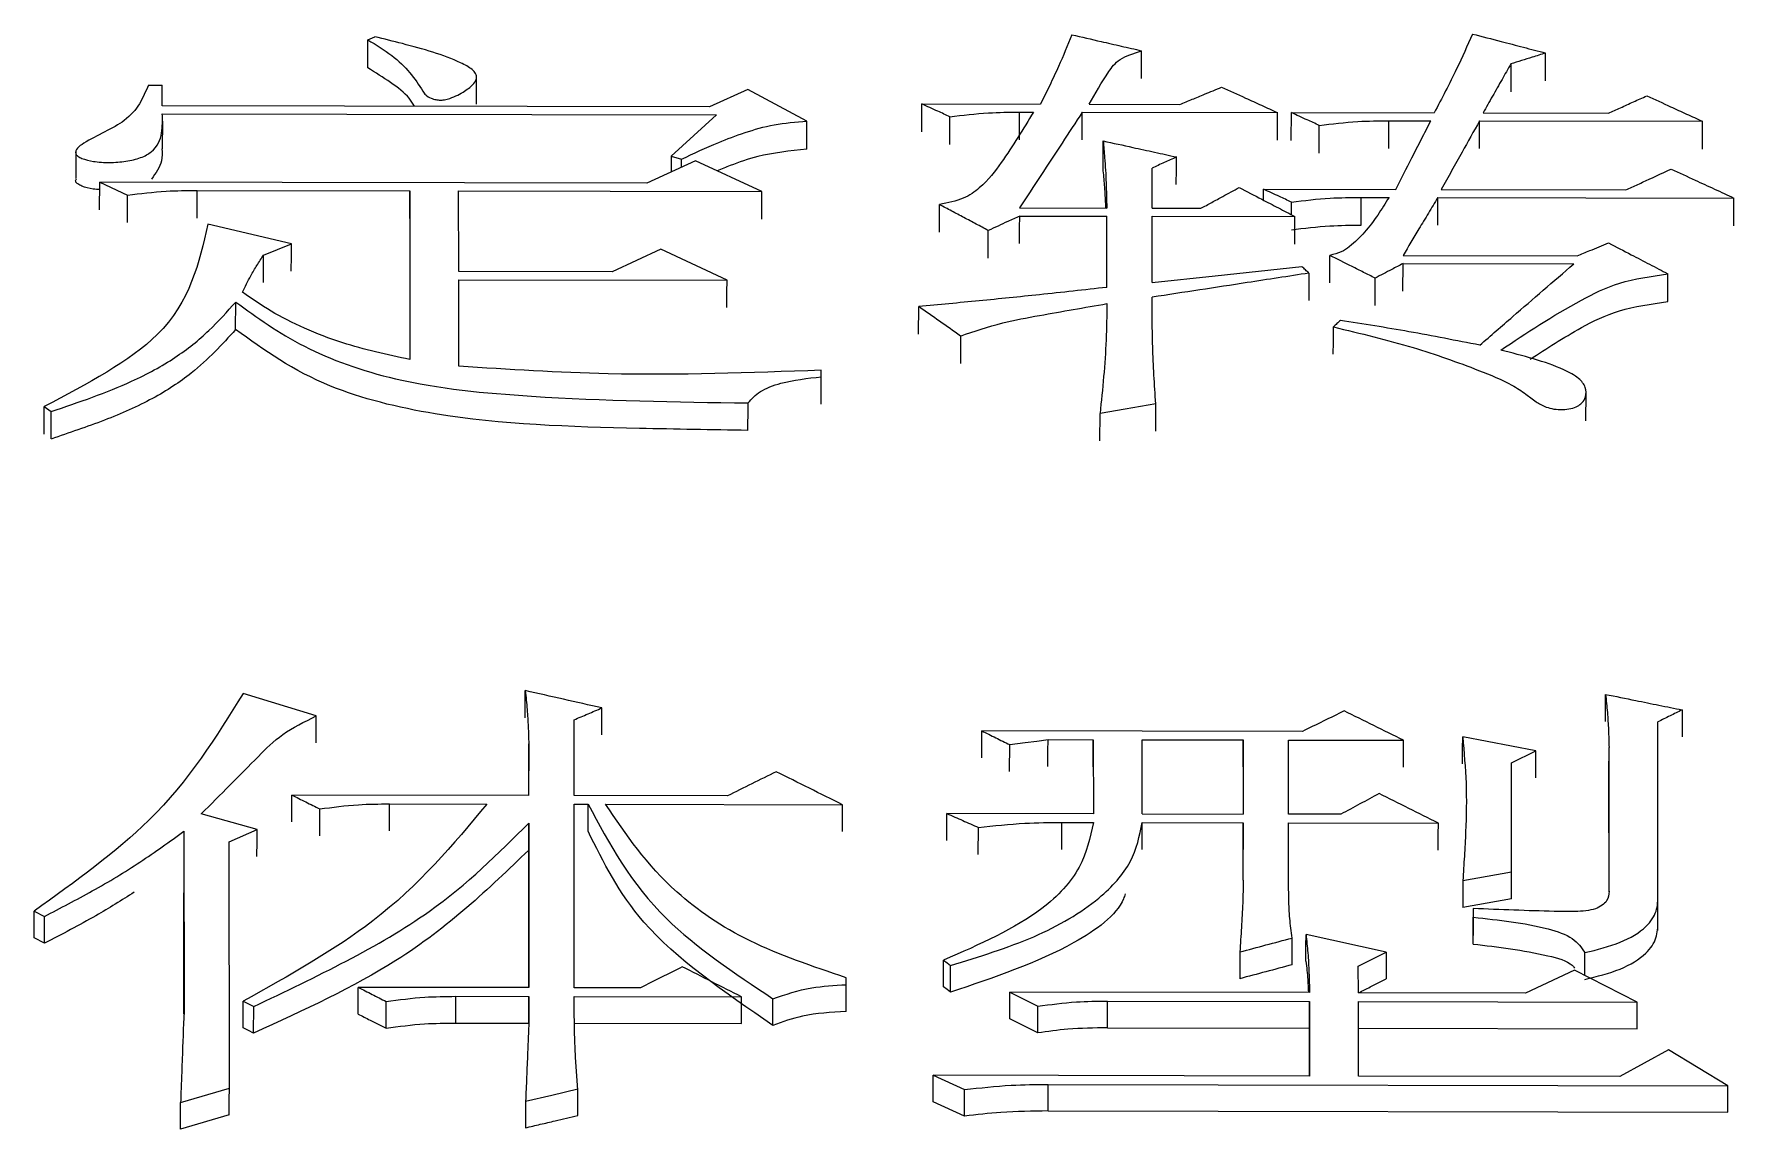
# Model space of a CAD drawing. Header units: millimetres. Extents: x 2462 to 4142, y 835 to 2023.
# Drawn here: x 2891.7 to 2896.98, y 1809.22 to 1812.62 of the extents above; entities that cross this region are included whole.
import ezdxf

# ---------------------------------------------------------------- set-up
doc = ezdxf.new("R2010")
doc.units = ezdxf.units.MM

msp = doc.modelspace()

# ---------------------------------------------------------------- linework, layer by layer
at = {"color": 7, "linetype": 'Continuous', "lineweight": 25}
for p, q in [((2892.739, 1812.5982), (2892.7606, 1812.6079)), ((2895.1403, 1812.4783), (2895.1405, 1812.5644)), ((2892.0576, 1812.4575), (2892.1009, 1812.4574)), ((2892.101, 1812.3935), (2892.1009, 1812.4574)), ((2893.076, 1812.3981), (2893.0762, 1812.4846)), ((2893.9182, 1812.4442), (2893.7993, 1812.3904)), ((2894.1022, 1812.3454), (2893.9182, 1812.4442)), ((2894.4589, 1812.3131), (2894.4591, 1812.399)), ((2894.4591, 1812.399), (2894.8269, 1812.3983)), ((2893.7993, 1812.3904), (2892.101, 1812.3935)), ((2892.101, 1812.3689), (2893.8209, 1812.3657)), ((2892.1019, 1812.2602), (2892.1022, 1812.346)), ((2893.8209, 1812.3657), (2893.6804, 1812.2374)), ((2894.5454, 1812.2735), (2894.5457, 1812.3594)), ((2894.7618, 1812.2874), (2894.762, 1812.3738)), ((2894.762, 1812.3738), (2894.8053, 1812.3737)), ((2894.9565, 1812.2875), (2894.9567, 1812.3734)), ((2894.9567, 1812.3734), (2895.5625, 1812.3723)), ((2894.9783, 1812.398), (2895.2596, 1812.3975)), ((2895.6055, 1812.2858), (2895.6058, 1812.3722)), ((2895.6058, 1812.3722), (2896.0493, 1812.3714)), ((2895.9084, 1812.2606), (2895.9087, 1812.347)), ((2895.9087, 1812.347), (2896.0385, 1812.3468)), ((2896.1897, 1812.2606), (2896.1899, 1812.3465)), ((2896.1899, 1812.3465), (2896.8822, 1812.3452)), ((2896.2007, 1812.3711), (2896.5901, 1812.3704)), ((2894.102, 1812.259), (2894.1022, 1812.3454)), ((2895.6921, 1812.2468), (2895.6924, 1812.3326)), ((2891.8323, 1812.2532), (2891.832, 1812.1675)), ((2893.7562, 1812.2224), (2893.6048, 1812.1531)), ((2893.6804, 1812.2374), (2893.6803, 1812.1877)), ((2893.6804, 1812.2374), (2893.7129, 1812.2274)), ((2893.7128, 1812.2025), (2893.7129, 1812.2274)), ((2893.9618, 1812.1276), (2893.7562, 1812.2224)), ((2895.1734, 1812.0754), (2895.1733, 1812.1999)), ((2891.9063, 1812.0706), (2891.9065, 1812.1563)), ((2891.9065, 1812.1563), (2891.9931, 1812.1163)), ((2893.6048, 1812.1531), (2891.9065, 1812.1563)), ((2895.5194, 1812.1004), (2895.5195, 1812.1346)), ((2895.5195, 1812.1346), (2895.9305, 1812.1339)), ((2891.9928, 1812.0307), (2891.9931, 1812.1163)), ((2892.2092, 1812.0447), (2892.2094, 1812.1308)), ((2892.2094, 1812.1308), (2892.8693, 1812.1296)), ((2892.8693, 1812.1296), (2892.8698, 1811.6057)), ((2893.0207, 1812.1293), (2893.9618, 1812.1276)), ((2893.021, 1811.8789), (2893.0207, 1812.1293)), ((2894.5132, 1812.0011), (2894.5135, 1812.0867)), ((2895.606, 1812.0554), (2895.6061, 1812.0946)), ((2895.8221, 1812.0231), (2895.8224, 1812.1092)), ((2895.8224, 1812.1092), (2895.9089, 1812.109)), ((2896.0601, 1812.0231), (2896.0604, 1812.1087)), ((2896.0604, 1812.1087), (2896.9798, 1812.107)), ((2896.0712, 1812.1336), (2896.6445, 1812.1325)), ((2894.7623, 1812.0762), (2895.0328, 1812.0757)), ((2894.7624, 1812.0512), (2895.0328, 1812.0507)), ((2895.033, 1811.8298), (2895.0328, 1812.0507)), ((2895.1734, 1812.0754), (2895.3248, 1812.0752)), ((2895.1734, 1812.0505), (2895.6169, 1812.0496)), ((2895.1736, 1811.8447), (2895.1734, 1812.0505)), ((2892.5016, 1811.9653), (2892.242, 1812.0259)), ((2894.6648, 1811.9209), (2894.6651, 1812.0064)), ((2892.4149, 1811.8449), (2892.4151, 1811.9303)), ((2892.4151, 1811.9303), (2892.5016, 1811.9653)), ((2893.6483, 1811.9481), (2893.4969, 1811.878)), ((2893.8539, 1811.8522), (2893.6483, 1811.9481)), ((2895.7249, 1811.8438), (2895.7252, 1811.9292)), ((2895.9524, 1811.9288), (2896.4933, 1811.9278)), ((2893.4969, 1811.878), (2893.021, 1811.8789)), ((2895.6604, 1811.874), (2895.6601, 1811.7887)), ((2895.9522, 1811.8183), (2895.9524, 1811.9036)), ((2895.9524, 1811.9036), (2896.4825, 1811.9027)), ((2896.7744, 1811.7861), (2896.7746, 1811.8719)), ((2893.021, 1811.8537), (2893.8539, 1811.8522)), ((2893.0212, 1811.5851), (2893.021, 1811.8537)), ((2895.8657, 1811.7732), (2895.8659, 1811.8585)), ((2892.3285, 1811.6987), (2892.3288, 1811.7843)), ((2894.4487, 1811.6851), (2894.4489, 1811.7703)), ((2894.5787, 1811.6789), (2894.5784, 1811.5938)), ((2894.1463, 1811.5524), (2894.1463, 1811.5728)), ((2894.146, 1811.4674), (2894.1463, 1811.5524)), ((2896.5203, 1811.4158), (2896.5205, 1811.5013)), ((2891.7338, 1811.3745), (2891.7341, 1811.4597)), ((2891.7341, 1811.4597), (2891.7558, 1811.4443)), ((2895.0115, 1811.3534), (2895.0118, 1811.4382)), ((2892.5786, 1810.4997), (2892.3515, 1810.5691)), ((2892.5784, 1810.4159), (2892.5786, 1810.4997)), ((2893.3794, 1810.2525), (2893.3792, 1810.4876)), ((2894.6446, 1810.3695), (2894.6448, 1810.4533)), ((2895.64, 1810.4515), (2894.6448, 1810.4533)), ((2896.7438, 1809.9442), (2896.7433, 1810.4813)), ((2893.2386, 1810.4133), (2893.2384, 1810.3295)), ((2893.2387, 1810.2528), (2893.2386, 1810.4133)), ((2894.7311, 1810.3267), (2894.7314, 1810.4105)), ((2894.8504, 1810.4263), (2894.991, 1810.426)), ((2894.991, 1810.426), (2894.9912, 1810.1958)), ((2895.1424, 1810.4257), (2895.4561, 1810.4252)), ((2895.1426, 1810.1956), (2895.1424, 1810.4257)), ((2895.4559, 1810.3414), (2895.4561, 1810.4252)), ((2895.4561, 1810.4252), (2895.4563, 1810.195)), ((2895.5968, 1810.4249), (2895.9537, 1810.4242)), ((2895.5969, 1810.1947), (2895.5968, 1810.4249)), ((2895.9535, 1810.3404), (2895.9537, 1810.4242)), ((2896.3648, 1810.3915), (2896.1376, 1810.4345)), ((2896.5917, 1810.3179), (2896.592, 1810.4017)), ((2896.5923, 1809.9553), (2896.592, 1810.4017)), ((2896.2891, 1810.3542), (2896.3648, 1810.3915)), ((2896.2894, 1810.0155), (2896.2891, 1810.3542)), ((2893.2384, 1810.2528), (2893.2384, 1810.3294)), ((2896.592, 1809.9542), (2896.5917, 1810.3179)), ((2892.5029, 1810.1706), (2892.5032, 1810.2541)), ((2893.2387, 1810.2528), (2892.5032, 1810.2541)), ((2893.8553, 1810.2516), (2893.3794, 1810.2525)), ((2892.3951, 1810.1468), (2892.222, 1810.1956)), ((2892.5895, 1810.1275), (2892.5897, 1810.211)), ((2892.8058, 1810.1431), (2892.8061, 1810.2267)), ((2892.8061, 1810.2267), (2893.1088, 1810.2262)), ((2893.3794, 1810.2257), (2893.4227, 1810.2256)), ((2893.3798, 1809.6561), (2893.3794, 1810.2257)), ((2893.4768, 1810.2255), (2894.2123, 1810.2241)), ((2894.5366, 1810.1131), (2894.5368, 1810.1967)), ((2894.9912, 1810.1958), (2894.5368, 1810.1967)), ((2895.1426, 1810.1956), (2895.4563, 1810.195)), ((2895.7592, 1810.1944), (2895.5969, 1810.1947)), ((2892.1679, 1810.1419), (2892.1677, 1810.0584)), ((2892.1679, 1810.1419), (2892.1683, 1809.5815)), ((2892.3086, 1810.1093), (2892.3951, 1810.1468)), ((2893.2386, 1810.0833), (2893.2388, 1810.1669)), ((2893.2388, 1810.1668), (2893.2392, 1809.6563)), ((2894.634, 1810.07), (2894.6342, 1810.1535)), ((2894.8936, 1810.0856), (2894.8938, 1810.1691)), ((2894.8938, 1810.1691), (2894.9912, 1810.1689)), ((2895.1423, 1810.0852), (2895.1426, 1810.1687)), ((2895.1426, 1810.1687), (2895.4563, 1810.1681)), ((2895.4563, 1810.1681), (2895.4561, 1810.0846)), ((2895.4565, 1809.99), (2895.4563, 1810.1681)), ((2895.597, 1810.1678), (2896.0621, 1810.167)), ((2895.5971, 1809.9897), (2895.597, 1810.1678)), ((2892.3091, 1809.3441), (2892.3086, 1810.1093)), ((2893.2389, 1809.6563), (2893.2386, 1810.0833)), ((2896.138, 1809.9887), (2896.2894, 1810.0155)), ((2892.168, 1809.5736), (2892.1677, 1809.9509)), ((2896.2891, 1809.9321), (2896.1377, 1809.9054)), ((2896.7435, 1809.861), (2896.7438, 1809.9442)), ((2891.7027, 1809.8107), (2891.7029, 1809.8939)), ((2891.7029, 1809.8938), (2891.7354, 1809.8775)), ((2896.1705, 1809.9019), (2896.1702, 1809.8187)), ((2896.1702, 1809.7915), (2896.1705, 1809.8747)), ((2896.1705, 1809.9019), (2896.1705, 1809.8747)), ((2896.7429, 1809.834), (2896.7431, 1809.9173)), ((2895.9001, 1809.7663), (2895.6513, 1809.8212)), ((2896.1702, 1809.7915), (2896.1702, 1809.8187)), ((2891.7352, 1809.7943), (2891.7027, 1809.8107)), ((2895.8136, 1809.7227), (2895.9001, 1809.7663)), ((2894.5261, 1809.6585), (2894.5263, 1809.7415)), ((2895.8137, 1809.6406), (2895.8136, 1809.7227)), ((2896.4843, 1809.7105), (2896.3329, 1809.6397)), ((2896.6791, 1809.6116), (2896.4843, 1809.7105)), ((2892.7089, 1809.5745), (2892.7091, 1809.6573)), ((2893.2392, 1809.6563), (2892.7091, 1809.6573)), ((2893.5853, 1809.6557), (2893.3798, 1809.6561)), ((2894.2233, 1809.5826), (2894.2235, 1809.6655)), ((2894.2235, 1809.6655), (2894.2235, 1809.6873)), ((2892.3518, 1809.5314), (2892.3521, 1809.6142)), ((2892.7954, 1809.5305), (2892.7957, 1809.6133)), ((2893.0118, 1809.5465), (2893.012, 1809.6294)), ((2893.012, 1809.6294), (2893.2392, 1809.6289)), ((2893.2392, 1809.6289), (2893.2392, 1809.5521)), ((2893.3798, 1809.6287), (2893.899, 1809.6277)), ((2893.3798, 1809.5683), (2893.3798, 1809.6287)), ((2893.9961, 1809.5392), (2893.9964, 1809.622)), ((2894.7317, 1809.5598), (2894.732, 1809.6426)), ((2894.732, 1809.6426), (2894.8185, 1809.5986)), ((2895.6622, 1809.6409), (2894.732, 1809.6426)), ((2895.0346, 1809.5318), (2895.0349, 1809.6146)), ((2895.0349, 1809.6146), (2895.6623, 1809.6135)), ((2895.6623, 1809.6135), (2895.6624, 1809.3821)), ((2896.3329, 1809.6397), (2895.8137, 1809.6406)), ((2895.8137, 1809.6132), (2896.6791, 1809.6116)), ((2895.8139, 1809.3819), (2895.8137, 1809.6132)), ((2892.3843, 1809.5148), (2892.3846, 1809.5976)), ((2894.8183, 1809.5158), (2894.7317, 1809.5598)), ((2894.8183, 1809.5158), (2894.8185, 1809.5986)), ((2893.0118, 1809.5465), (2893.2389, 1809.5461)), ((2893.2389, 1809.5451), (2893.2389, 1809.5461)), ((2893.3796, 1809.5458), (2893.8988, 1809.5449)), ((2895.0346, 1809.5318), (2895.662, 1809.5307)), ((2895.6621, 1809.3821), (2895.662, 1809.5307)), ((2895.8135, 1809.5304), (2896.6788, 1809.5288)), ((2896.7765, 1809.4629), (2896.6252, 1809.3804)), ((2896.9605, 1809.3521), (2896.7765, 1809.4629)), ((2892.1577, 1809.3), (2892.3091, 1809.3441)), ((2894.4939, 1809.3018), (2894.4941, 1809.3843)), ((2894.4941, 1809.3843), (2894.5915, 1809.3399)), ((2895.6624, 1809.3821), (2894.4941, 1809.3843)), ((2894.5913, 1809.2574), (2894.5915, 1809.3399)), ((2894.8509, 1809.2735), (2894.8511, 1809.356)), ((2894.8511, 1809.356), (2896.9605, 1809.3521)), ((2896.6252, 1809.3804), (2895.8139, 1809.3819)), ((2892.1574, 1809.2176), (2892.1577, 1809.3)), ((2893.2286, 1809.3036), (2893.2283, 1809.2212)), ((2894.5913, 1809.2574), (2894.4939, 1809.3018)), ((2892.3088, 1809.2616), (2892.1574, 1809.2176)), ((2894.8509, 1809.2735), (2896.9603, 1809.2696))]:
    msp.add_line(p, q, dxfattribs=at)
at = {"color": 7, "linetype": 'Continuous', "lineweight": 25, "flags": 128}
for points in [[(2892.7388, 1812.5115), (2892.7389, 1812.5419), (2892.7389, 1812.5701), (2892.739, 1812.5982)], [(2896.395, 1812.4711), (2896.3951, 1812.5191), (2896.3952, 1812.5572)], [(2896.2871, 1812.5232), (2896.287, 1812.4747), (2896.2868, 1812.4371)], [(2895.5623, 1812.2864), (2895.5624, 1812.3343), (2895.5625, 1812.3723)], [(2896.882, 1812.2593), (2896.8821, 1812.3072), (2896.8822, 1812.3452)], [(2895.0215, 1812.1981), (2895.0216, 1812.2465), (2895.0217, 1812.2844)], [(2895.2487, 1812.1488), (2895.2488, 1812.1966), (2895.2489, 1812.2345)], [(2892.869, 1812.044), (2892.8692, 1812.0917), (2892.8693, 1812.1296)], [(2893.9616, 1812.0419), (2893.9617, 1812.0897), (2893.9618, 1812.1276)], [(2896.9796, 1812.0209), (2896.9797, 1812.0691), (2896.9798, 1812.107)], [(2894.7621, 1811.9657), (2894.7623, 1812.0134), (2894.7624, 1812.0512)], [(2895.0326, 1811.9652), (2895.0327, 1812.0129), (2895.0328, 1812.0507)], [(2895.6167, 1811.9641), (2895.6168, 1812.0118), (2895.6169, 1812.0496)], [(2892.5014, 1811.8799), (2892.5015, 1811.9275), (2892.5016, 1811.9653)], [(2895.1736, 1811.8447), (2895.3693, 1811.8655), (2895.504, 1811.8798), (2895.6387, 1811.8942)], [(2893.8537, 1811.7669), (2893.8538, 1811.8144), (2893.8539, 1811.8522)], [(2895.736, 1811.622), (2895.7361, 1811.6598), (2895.7362, 1811.6835), (2895.7363, 1811.7071)], [(2893.9189, 1811.3861), (2893.919, 1811.4097), (2893.9191, 1811.4337), (2893.9192, 1811.471)], [(2895.1848, 1811.4687), (2895.1375, 1811.4603), (2895.0901, 1811.452), (2895.0118, 1811.4382)], [(2895.1846, 1811.3838), (2895.1847, 1811.4312), (2895.1848, 1811.4687)], [(2891.7555, 1811.3594), (2891.7556, 1811.3902), (2891.7557, 1811.4172), (2891.7558, 1811.4443)], [(2893.2274, 1810.4942), (2893.2276, 1810.5411), (2893.2277, 1810.5781)], [(2896.5808, 1810.4827), (2896.5809, 1810.5296), (2896.581, 1810.5666)], [(2893.4654, 1810.4407), (2893.4656, 1810.4877), (2893.4657, 1810.5246)], [(2896.819, 1810.5184), (2896.8189, 1810.4714), (2896.8188, 1810.4344)], [(2894.7314, 1810.4105), (2894.7799, 1810.4169), (2894.8152, 1810.4216), (2894.8504, 1810.4263)], [(2894.8501, 1810.3425), (2894.8503, 1810.3894), (2894.8504, 1810.4263)], [(2894.9907, 1810.3422), (2894.9909, 1810.3891), (2894.991, 1810.426)], [(2896.1374, 1810.3508), (2896.1375, 1810.3976), (2896.1376, 1810.4345)], [(2896.3646, 1810.3076), (2896.3647, 1810.3546), (2896.3648, 1810.3915)], [(2893.4224, 1810.142), (2893.4225, 1810.1734), (2893.4227, 1810.2256)], [(2894.2121, 1810.1406), (2894.2122, 1810.1874), (2894.2123, 1810.2241)], [(2892.3948, 1810.0633), (2892.395, 1810.1101), (2892.3951, 1810.1468)], [(2896.0619, 1810.0834), (2896.062, 1810.1302), (2896.0621, 1810.167)], [(2896.138, 1809.9887), (2896.1378, 1809.942), (2896.1377, 1809.9054)], [(2896.2891, 1809.9321), (2896.2893, 1809.9788), (2896.2894, 1810.0155)], [(2891.7352, 1809.7943), (2891.7353, 1809.8409), (2891.7354, 1809.8775)], [(2895.651, 1809.7381), (2895.6512, 1809.7847), (2895.6513, 1809.8212)], [(2895.4458, 1809.7671), (2895.4457, 1809.7206), (2895.4456, 1809.6841)], [(2895.6078, 1809.7273), (2895.6079, 1809.7739), (2895.608, 1809.8104)], [(2895.9001, 1809.7663), (2895.9, 1809.7198), (2895.8999, 1809.6832)], [(2896.5165, 1809.6942), (2896.5165, 1809.7064), (2896.5166, 1809.7306), (2896.5167, 1809.7651)], [(2894.5264, 1809.7415), (2894.5372, 1809.7333), (2894.548, 1809.7251)], [(2894.5478, 1809.6421), (2894.5478, 1809.6724), (2894.5479, 1809.6987), (2894.548, 1809.7251)], [(2894.5478, 1809.6421), (2894.5369, 1809.6503), (2894.5261, 1809.6585)], [(2892.3522, 1809.6141), (2892.3684, 1809.6059), (2892.3846, 1809.5976)], [(2893.2389, 1809.5461), (2893.2391, 1809.5925), (2893.2392, 1809.6289)], [(2893.8988, 1809.5449), (2893.8989, 1809.5913), (2893.899, 1809.6277)], [(2895.662, 1809.5307), (2895.6621, 1809.577), (2895.6623, 1809.6135)], [(2896.6788, 1809.5288), (2896.679, 1809.5752), (2896.6791, 1809.6116)], [(2892.3843, 1809.5148), (2892.3682, 1809.5231), (2892.3519, 1809.5313)], [(2892.3088, 1809.2616), (2892.309, 1809.3078), (2892.3091, 1809.3441)], [(2893.2286, 1809.3036), (2893.3097, 1809.3228), (2893.3908, 1809.3421)], [(2893.3906, 1809.2596), (2893.3907, 1809.3058), (2893.3908, 1809.3421)], [(2896.9603, 1809.2696), (2896.9604, 1809.3158), (2896.9605, 1809.3521)]]:
    msp.add_lwpolyline(points, dxfattribs=at)
at = {"color": 7, "linetype": 'Continuous', "lineweight": 25}
for points, knots in [([(2894.924, 1812.6137), (2894.9109, 1812.5809), (2894.8899, 1812.5285), (2894.8559, 1812.4568), (2894.8366, 1812.4178), (2894.8269, 1812.3983)], [0, 0, 0, 0, 0.455912, 0.727931, 1, 1, 1, 1]), ([(2894.924, 1812.6137), (2894.9544, 1812.6068), (2895.0057, 1812.5951), (2895.0778, 1812.5787), (2895.1196, 1812.5692), (2895.1404, 1812.5645)], [0, 0, 0, 0, 0.4210481, 0.7105241, 1, 1, 1, 1]), ([(2896.168, 1812.6162), (2896.152, 1812.58), (2896.1261, 1812.5211), (2896.0849, 1812.4395), (2896.0611, 1812.3941), (2896.0493, 1812.3714)], [0, 0, 0, 0, 0.443258, 0.721609, 1, 1, 1, 1]), ([(2896.168, 1812.6162), (2896.1976, 1812.6085), (2896.2503, 1812.5949), (2896.326, 1812.5752), (2896.3722, 1812.5632), (2896.3952, 1812.5572)], [0, 0, 0, 0, 0.391005, 0.695503, 1, 1, 1, 1]), ([(2892.739, 1812.5982), (2892.7649, 1812.5824), (2892.842, 1812.5355), (2892.8889, 1812.4738), (2892.9171, 1812.4265), (2892.9326, 1812.4175), (2892.9488, 1812.4124), (2892.9633, 1812.4106), (2892.9787, 1812.4118), (2893.0071, 1812.42), (2893.0385, 1812.4374), (2893.0677, 1812.4589), (2893.0774, 1812.4782), (2893.0753, 1812.4935), (2893.0595, 1812.5104), (2892.9902, 1812.547), (2892.8822, 1812.5776), (2892.7892, 1812.6008), (2892.7606, 1812.6079)], [0, 0, 0, 0, 0.115814, 0.344663, 0.368828, 0.39319, 0.409897, 0.422378, 0.434923, 0.453158, 0.514672, 0.566579, 0.59965, 0.62581, 0.651927, 0.703898, 0.90891, 1, 1, 1, 1]), ([(2894.9783, 1812.398), (2894.997, 1812.4317), (2895.0232, 1812.4787), (2895.068, 1812.5402), (2895.1161, 1812.5563), (2895.1404, 1812.5644)], [0, 0, 0, 0, 0.554938, 0.774738, 1, 1, 1, 1]), ([(2896.3952, 1812.5572), (2896.3812, 1812.5528), (2896.3561, 1812.5449), (2896.32, 1812.5336), (2896.2981, 1812.5267), (2896.2871, 1812.5232)], [0, 0, 0, 0, 0.39045, 0.695225, 1, 1, 1, 1]), ([(2892.8837, 1812.3921), (2892.8787, 1812.4004), (2892.8629, 1812.4271), (2892.8097, 1812.4665), (2892.7626, 1812.4964), (2892.7388, 1812.5115)], [0, 0, 0, 0, 0.185347, 0.588871, 1, 1, 1, 1]), ([(2896.2871, 1812.5232), (2896.278, 1812.5072), (2896.259, 1812.4739), (2896.2302, 1812.4232), (2896.2106, 1812.3885), (2896.2007, 1812.3711)], [0, 0, 0, 0, 0.316836, 0.658418, 1, 1, 1, 1]), ([(2892.0576, 1812.4575), (2892.0412, 1812.4183), (2892.0116, 1812.3473), (2891.887, 1812.2979), (2891.8356, 1812.263), (2891.8286, 1812.2474), (2891.8383, 1812.2363), (2891.8566, 1812.2275), (2891.8897, 1812.2192), (2891.9375, 1812.216), (2891.9883, 1812.2202), (2892.0351, 1812.2308), (2892.0851, 1812.2591), (2892.1025, 1812.3091), (2892.1015, 1812.349), (2892.101, 1812.3689)], [0, 0, 0, 0, 0.230315, 0.416653, 0.453363, 0.487574, 0.504133, 0.522235, 0.561764, 0.612067, 0.663426, 0.714082, 0.762172, 0.881162, 1, 1, 1, 1]), ([(2895.2596, 1812.3975), (2895.2724, 1812.4028), (2895.2981, 1812.4135), (2895.3413, 1812.4314), (2895.3717, 1812.444), (2895.3893, 1812.4513)], [0, 0, 0, 0, 0.296437, 0.592873, 1, 1, 1, 1]), ([(2895.3893, 1812.4513), (2895.4141, 1812.4401), (2895.4553, 1812.4213), (2895.513, 1812.3949), (2895.546, 1812.3799), (2895.5625, 1812.3723)], [0, 0, 0, 0, 0.42836, 0.71418, 1, 1, 1, 1]), ([(2894.5457, 1812.3594), (2894.5333, 1812.3651), (2894.5127, 1812.3745), (2894.4839, 1812.3877), (2894.4674, 1812.3952), (2894.4591, 1812.399)], [0, 0, 0, 0, 0.4283603, 0.7141801, 1, 1, 1, 1]), ([(2896.5901, 1812.3704), (2896.6025, 1812.376), (2896.6285, 1812.3878), (2896.6681, 1812.4058), (2896.6954, 1812.4181), (2896.7091, 1812.4243)], [0, 0, 0, 0, 0.311538, 0.655769, 1, 1, 1, 1]), ([(2896.7091, 1812.4243), (2896.7338, 1812.413), (2896.775, 1812.3942), (2896.8327, 1812.3679), (2896.8657, 1812.3528), (2896.8822, 1812.3452)], [0, 0, 0, 0, 0.4283605, 0.7141801, 1, 1, 1, 1]), ([(2894.8053, 1812.3737), (2894.7734, 1812.3214), (2894.7248, 1812.2417), (2894.6568, 1812.1508), (2894.591, 1812.1029), (2894.5396, 1812.0921), (2894.5135, 1812.0867)], [0, 0, 0, 0, 0.493627, 0.751972, 0.874128, 1, 1, 1, 1]), ([(2894.5457, 1812.3594), (2894.5854, 1812.3642), (2894.6566, 1812.3729), (2894.7297, 1812.3735), (2894.762, 1812.3738)], [0, 0, 0, 0, 0.558835, 1, 1, 1, 1]), ([(2894.9567, 1812.3734), (2894.9358, 1812.3416), (2894.8929, 1812.2764), (2894.8281, 1812.1773), (2894.7843, 1812.1099), (2894.7623, 1812.0762)], [0, 0, 0, 0, 0.323157, 0.661578, 1, 1, 1, 1]), ([(2895.6924, 1812.3326), (2895.68, 1812.3383), (2895.6594, 1812.3477), (2895.6305, 1812.3609), (2895.614, 1812.3685), (2895.6058, 1812.3722)], [0, 0, 0, 0, 0.42836, 0.71418, 1, 1, 1, 1]), ([(2895.6924, 1812.3326), (2895.7321, 1812.3374), (2895.8032, 1812.3461), (2895.8764, 1812.3467), (2895.9087, 1812.347)], [0, 0, 0, 0, 0.558835, 1, 1, 1, 1]), ([(2895.9305, 1812.1339), (2895.9471, 1812.1666), (2895.9734, 1812.2186), (2896.0093, 1812.2895), (2896.0288, 1812.3277), (2896.0385, 1812.3468)], [0, 0, 0, 0, 0.460095, 0.730047, 1, 1, 1, 1]), ([(2896.1899, 1812.3465), (2896.1718, 1812.3142), (2896.143, 1812.2626), (2896.1034, 1812.1916), (2896.0819, 1812.1529), (2896.0712, 1812.1336)], [0, 0, 0, 0, 0.457133, 0.728566, 1, 1, 1, 1]), ([(2893.7129, 1812.2274), (2893.7504, 1812.2455), (2893.8125, 1812.2753), (2893.9091, 1812.3108), (2893.9987, 1812.3377), (2894.0675, 1812.3428), (2894.1022, 1812.3454)], [0, 0, 0, 0, 0.334836, 0.553745, 0.775373, 1, 1, 1, 1]), ([(2892.0998, 1812.2597), (2892.1006, 1812.2471), (2892.1024, 1812.215), (2892.0805, 1812.1845), (2892.0672, 1812.1659)], [0, 0, 0, 0, 0.389384, 1, 1, 1, 1]), ([(2894.102, 1812.259), (2894.0494, 1812.2532), (2893.9634, 1812.2437), (2893.8765, 1812.2133), (2893.837, 1812.1968), (2893.8237, 1812.1913)], [0, 0, 0, 0, 0.50857, 0.833714, 1, 1, 1, 1]), ([(2895.0217, 1812.2844), (2895.0233, 1812.2671), (2895.0272, 1812.2239), (2895.0312, 1812.1543), (2895.0323, 1812.1019), (2895.0328, 1812.0757)], [0, 0, 0, 0, 0.249757, 0.624822, 1, 1, 1, 1]), ([(2895.0217, 1812.2844), (2895.0524, 1812.2777), (2895.1055, 1812.266), (2895.1813, 1812.2494), (2895.2264, 1812.2395), (2895.2489, 1812.2345)], [0, 0, 0, 0, 0.404258, 0.702129, 1, 1, 1, 1]), ([(2895.0299, 1812.0757), (2895.0297, 1812.0822), (2895.0291, 1812.106), (2895.0261, 1812.1468), (2895.023, 1812.181), (2895.0215, 1812.1981)], [0, 0, 0, 0, 0.1589825, 0.5794627, 1, 1, 1, 1]), ([(2895.2489, 1812.2345), (2895.2426, 1812.2316), (2895.23, 1812.2259), (2895.2111, 1812.2172), (2895.1922, 1812.2086), (2895.1796, 1812.2028), (2895.1733, 1812.1999)], [0, 0, 0, 0, 0.25, 0.5, 0.75, 1, 1, 1, 1]), ([(2896.6445, 1812.1325), (2896.6568, 1812.1382), (2896.6815, 1812.1495), (2896.7284, 1812.171), (2896.7629, 1812.1868), (2896.785, 1812.1969)], [0, 0, 0, 0, 0.2636094, 0.5272188, 1, 1, 1, 1]), ([(2896.785, 1812.1969), (2896.8098, 1812.1855), (2896.8546, 1812.1649), (2896.9195, 1812.1349), (2896.9597, 1812.1163), (2896.9798, 1812.107)], [0, 0, 0, 0, 0.380765, 0.690382, 1, 1, 1, 1]), ([(2891.9064, 1812.1333), (2891.8998, 1812.1336), (2891.8799, 1812.1346), (2891.8562, 1812.1414), (2891.8383, 1812.1501), (2891.8299, 1812.1584), (2891.833, 1812.1641), (2891.8346, 1812.167)], [0, 0, 0, 0, 0.1783263, 0.5342408, 0.6971658, 0.8461371, 1, 1, 1, 1]), ([(2895.3248, 1812.0752), (2895.3362, 1812.0813), (2895.359, 1812.0937), (2895.3986, 1812.1152), (2895.4269, 1812.1306), (2895.4438, 1812.1397)], [0, 0, 0, 0, 0.286959, 0.573919, 1, 1, 1, 1]), ([(2895.4438, 1812.1397), (2895.4671, 1812.1276), (2895.5077, 1812.1065), (2895.5654, 1812.0765), (2895.5998, 1812.0586), (2895.6169, 1812.0496)], [0, 0, 0, 0, 0.404831, 0.702416, 1, 1, 1, 1]), ([(2895.6061, 1812.0946), (2895.5937, 1812.1003), (2895.5731, 1812.1098), (2895.5442, 1812.1232), (2895.5277, 1812.1308), (2895.5195, 1812.1346)], [0, 0, 0, 0, 0.42836, 0.71418, 1, 1, 1, 1]), ([(2891.9931, 1812.1163), (2892.0328, 1812.1211), (2892.104, 1812.1299), (2892.1771, 1812.1305), (2892.2094, 1812.1308)], [0, 0, 0, 0, 0.558835, 1, 1, 1, 1]), ([(2894.6651, 1812.0064), (2894.6524, 1812.0131), (2894.6272, 1812.0265), (2894.5893, 1812.0466), (2894.5514, 1812.0666), (2894.5261, 1812.08), (2894.5135, 1812.0867)], [0, 0, 0, 0, 0.25, 0.5, 0.75, 1, 1, 1, 1]), ([(2895.6061, 1812.0946), (2895.6458, 1812.0995), (2895.717, 1812.1082), (2895.7901, 1812.1089), (2895.8224, 1812.1092)], [0, 0, 0, 0, 0.558835, 1, 1, 1, 1]), ([(2895.9089, 1812.109), (2895.8861, 1812.0724), (2895.8532, 1812.0196), (2895.7976, 1811.9645), (2895.7621, 1811.9387), (2895.7376, 1811.9324), (2895.7252, 1811.9292)], [0, 0, 0, 0, 0.5541785, 0.8003972, 0.8992106, 1, 1, 1, 1]), ([(2896.0604, 1812.1087), (2896.0506, 1812.0925), (2896.0311, 1812.0601), (2895.9951, 1812.0001), (2895.9689, 1811.9563), (2895.9524, 1811.9288)], [0, 0, 0, 0, 0.271219, 0.542438, 1, 1, 1, 1]), ([(2894.7624, 1812.0512), (2894.75, 1812.0455), (2894.7276, 1812.0352), (2894.6952, 1812.0203), (2894.6751, 1812.011), (2894.6651, 1812.0064)], [0, 0, 0, 0, 0.380769, 0.690385, 1, 1, 1, 1]), ([(2892.2419, 1812.0259), (2892.215, 1811.9055), (2892.1662, 1811.6874), (2891.8678, 1811.5302), (2891.7341, 1811.4597)], [0, 0, 0, 0, 0.551895, 1, 1, 1, 1]), ([(2895.6058, 1812.0085), (2895.6456, 1812.0134), (2895.7167, 1812.0222), (2895.7899, 1812.0228), (2895.8221, 1812.0231)], [0, 0, 0, 0, 0.558823, 1, 1, 1, 1]), ([(2892.3504, 1811.8146), (2892.3583, 1811.8318), (2892.3714, 1811.8599), (2892.3947, 1811.8982), (2892.4083, 1811.9196), (2892.4151, 1811.9303)], [0, 0, 0, 0, 0.438752, 0.719321, 1, 1, 1, 1]), ([(2895.8659, 1811.8585), (2895.854, 1811.8645), (2895.8301, 1811.8765), (2895.7832, 1811.9001), (2895.7482, 1811.9176), (2895.7252, 1811.9292)], [0, 0, 0, 0, 0.254567, 0.509134, 1, 1, 1, 1]), ([(2896.4933, 1811.9278), (2896.5062, 1811.9331), (2896.5289, 1811.9424), (2896.5614, 1811.9558), (2896.5808, 1811.9637), (2896.5906, 1811.9677)], [0, 0, 0, 0, 0.400148, 0.700074, 1, 1, 1, 1]), ([(2896.5906, 1811.9677), (2896.614, 1811.9555), (2896.6564, 1811.9335), (2896.7177, 1811.9016), (2896.7556, 1811.8818), (2896.7746, 1811.8719)], [0, 0, 0, 0, 0.382246, 0.691123, 1, 1, 1, 1]), ([(2895.6604, 1811.874), (2895.5966, 1811.8642), (2895.4835, 1811.8469), (2895.3213, 1811.8219), (2895.2229, 1811.8068), (2895.1737, 1811.7992)], [0, 0, 0, 0, 0.393352, 0.696676, 1, 1, 1, 1]), ([(2895.9524, 1811.9036), (2895.9407, 1811.8976), (2895.9205, 1811.887), (2895.8917, 1811.8719), (2895.8745, 1811.863), (2895.8659, 1811.8585)], [0, 0, 0, 0, 0.404836, 0.702418, 1, 1, 1, 1]), ([(2896.1906, 1811.6504), (2896.2248, 1811.6801), (2896.2905, 1811.7371), (2896.3877, 1811.8211), (2896.4509, 1811.8755), (2896.4825, 1811.9027)], [0, 0, 0, 0, 0.350841, 0.67542, 1, 1, 1, 1]), ([(2896.2556, 1811.6351), (2896.3356, 1811.6881), (2896.4474, 1811.7622), (2896.6197, 1811.8489), (2896.7225, 1811.8641), (2896.7746, 1811.8719)], [0, 0, 0, 0, 0.5534418, 0.7739919, 1, 1, 1, 1]), ([(2895.033, 1811.8298), (2894.9633, 1811.822), (2894.8315, 1811.8074), (2894.6367, 1811.7878), (2894.5115, 1811.7761), (2894.4489, 1811.7703)], [0, 0, 0, 0, 0.359205, 0.679574, 1, 1, 1, 1]), ([(2891.7558, 1811.4443), (2891.8421, 1811.4737), (2891.9832, 1811.5217), (2892.1446, 1811.6097), (2892.2487, 1811.6945), (2892.3022, 1811.7545), (2892.3288, 1811.7843)], [0, 0, 0, 0, 0.347372, 0.56793, 0.785018, 1, 1, 1, 1]), ([(2892.3288, 1811.7843), (2892.3949, 1811.7364), (2892.5278, 1811.64), (2892.8431, 1811.526), (2893.3272, 1811.48), (2893.6953, 1811.4744), (2893.9192, 1811.471)], [0, 0, 0, 0, 0.189623, 0.381301, 0.623814, 1, 1, 1, 1]), ([(2892.8698, 1811.6057), (2892.7982, 1811.6213), (2892.6811, 1811.6467), (2892.5412, 1811.702), (2892.4359, 1811.7544), (2892.3788, 1811.7946), (2892.3504, 1811.8146)], [0, 0, 0, 0, 0.3463703, 0.567178, 0.7849776, 1, 1, 1, 1]), ([(2894.5787, 1811.6789), (2894.5571, 1811.6942), (2894.5138, 1811.7247), (2894.4706, 1811.7551), (2894.4489, 1811.7703)], [0, 0, 0, 0, 0.499635, 1, 1, 1, 1]), ([(2894.5787, 1811.6789), (2894.6214, 1811.6935), (2894.6986, 1811.7198), (2894.8551, 1811.7485), (2894.9635, 1811.7672), (2895.0331, 1811.7793)], [0, 0, 0, 0, 0.308167, 0.555958, 1, 1, 1, 1]), ([(2895.0331, 1811.7793), (2895.0326, 1811.7419), (2895.0318, 1811.6666), (2895.0236, 1811.5529), (2895.0157, 1811.4765), (2895.0118, 1811.4382)], [0, 0, 0, 0, 0.33056, 0.665221, 1, 1, 1, 1]), ([(2895.1848, 1811.4687), (2895.1809, 1811.528), (2895.1753, 1811.6129), (2895.1739, 1811.7229), (2895.1737, 1811.7738), (2895.1737, 1811.7992)], [0, 0, 0, 0, 0.535662, 0.767824, 1, 1, 1, 1]), ([(2896.3473, 1811.6065), (2896.3983, 1811.6399), (2896.4813, 1811.6944), (2896.6197, 1811.7631), (2896.7223, 1811.7784), (2896.7743, 1811.7861)], [0, 0, 0, 0, 0.439734, 0.716389, 1, 1, 1, 1]), ([(2896.1906, 1811.6504), (2896.1541, 1811.6576), (2896.0811, 1811.6719), (2895.9376, 1811.6988), (2895.8291, 1811.716), (2895.7579, 1811.7273)], [0, 0, 0, 0, 0.255842, 0.511695, 1, 1, 1, 1]), ([(2892.3285, 1811.6987), (2892.2864, 1811.6526), (2892.2166, 1811.5762), (2892.0742, 1811.4821), (2891.9229, 1811.4155), (2891.8115, 1811.378), (2891.7555, 1811.3591)], [0, 0, 0, 0, 0.3327114, 0.551426, 0.7743212, 1, 1, 1, 1]), ([(2893.9189, 1811.3858), (2893.8068, 1811.3877), (2893.4819, 1811.3933), (2893.0307, 1811.4073), (2892.579, 1811.5192), (2892.4176, 1811.6349), (2892.3286, 1811.6987)], [0, 0, 0, 0, 0.1885835, 0.546057, 0.7494832, 1, 1, 1, 1]), ([(2895.7363, 1811.7071), (2895.8202, 1811.687), (2895.9782, 1811.649), (2896.1589, 1811.5844), (2896.2775, 1811.5361), (2896.3321, 1811.5007), (2896.362, 1811.476), (2896.3909, 1811.4593), (2896.4205, 1811.4514), (2896.4476, 1811.4499), (2896.4737, 1811.453), (2896.4949, 1811.4604), (2896.5111, 1811.473), (2896.5217, 1811.4929), (2896.5213, 1811.5198), (2896.4987, 1811.5503), (2896.4145, 1811.595), (2896.3246, 1811.6176), (2896.2556, 1811.6351)], [0, 0, 0, 0, 0.1973577, 0.3716218, 0.4684312, 0.5172077, 0.5568316, 0.5884152, 0.6075284, 0.6266788, 0.6455739, 0.6637703, 0.6799899, 0.7065693, 0.7475335, 0.7882241, 0.8372977, 1, 1, 1, 1]), ([(2894.1463, 1811.5728), (2893.9258, 1811.5647), (2893.5498, 1811.5509), (2893.1759, 1811.5751), (2893.0212, 1811.5851)], [0, 0, 0, 0, 0.586461, 1, 1, 1, 1]), ([(2893.9192, 1811.471), (2893.9303, 1811.4834), (2893.953, 1811.5088), (2894.034, 1811.5395), (2894.1034, 1811.5475), (2894.1463, 1811.5524)], [0, 0, 0, 0, 0.268928, 0.548046, 1, 1, 1, 1]), ([(2892.3515, 1810.5691), (2892.2681, 1810.4342), (2892.1181, 1810.1913), (2891.8306, 1809.9854), (2891.7029, 1809.8939)], [0, 0, 0, 0, 0.555605, 1, 1, 1, 1]), ([(2893.2277, 1810.5781), (2893.2297, 1810.5585), (2893.2337, 1810.5213), (2893.2369, 1810.4663), (2893.238, 1810.4309), (2893.2386, 1810.4133)], [0, 0, 0, 0, 0.358806, 0.679364, 1, 1, 1, 1]), ([(2893.4657, 1810.5246), (2893.426, 1810.5335), (2893.3467, 1810.5514), (2893.2673, 1810.5692), (2893.2277, 1810.5781)], [0, 0, 0, 0, 0.5, 1, 1, 1, 1]), ([(2896.581, 1810.5666), (2896.5831, 1810.5478), (2896.5871, 1810.5111), (2896.5904, 1810.4561), (2896.5914, 1810.4199), (2896.592, 1810.4017)], [0, 0, 0, 0, 0.342501, 0.6712, 1, 1, 1, 1]), ([(2896.581, 1810.5666), (2896.6123, 1810.5603), (2896.6676, 1810.5491), (2896.7469, 1810.533), (2896.795, 1810.5233), (2896.819, 1810.5184)], [0, 0, 0, 0, 0.394054, 0.697027, 1, 1, 1, 1]), ([(2892.222, 1810.1956), (2892.2811, 1810.2549), (2892.3636, 1810.3376), (2892.4688, 1810.4453), (2892.5419, 1810.4815), (2892.5786, 1810.4997)], [0, 0, 0, 0, 0.557651, 0.777477, 1, 1, 1, 1]), ([(2893.3792, 1810.4876), (2893.3936, 1810.4938), (2893.4224, 1810.5061), (2893.4513, 1810.5184), (2893.4657, 1810.5246)], [0, 0, 0, 0, 0.500003, 1, 1, 1, 1]), ([(2895.7698, 1810.515), (2895.7481, 1810.5044), (2895.7049, 1810.4833), (2895.6616, 1810.4621), (2895.64, 1810.4515)], [0, 0, 0, 0, 0.500001, 1, 1, 1, 1]), ([(2895.9537, 1810.4242), (2895.9231, 1810.4394), (2895.8618, 1810.4697), (2895.8004, 1810.4999), (2895.7698, 1810.515)], [0, 0, 0, 0, 0.5, 1, 1, 1, 1]), ([(2896.819, 1810.5184), (2896.8127, 1810.5153), (2896.8001, 1810.5091), (2896.7812, 1810.4999), (2896.7623, 1810.4906), (2896.7497, 1810.4844), (2896.7433, 1810.4813)], [0, 0, 0, 0, 0.25, 0.5, 0.75, 1, 1, 1, 1]), ([(2894.6448, 1810.4533), (2894.6593, 1810.4462), (2894.6881, 1810.4319), (2894.717, 1810.4176), (2894.7314, 1810.4105)], [0, 0, 0, 0, 0.500001, 1, 1, 1, 1]), ([(2896.1376, 1810.4345), (2896.1419, 1810.3866), (2896.1507, 1810.2889), (2896.1484, 1810.1652), (2896.1429, 1810.0645), (2896.1396, 1810.014), (2896.138, 1809.9887)], [0, 0, 0, 0, 0.324735, 0.662197, 0.831093, 1, 1, 1, 1]), ([(2894.0067, 1810.3264), (2893.9815, 1810.3139), (2893.931, 1810.289), (2893.8805, 1810.2641), (2893.8553, 1810.2516)], [0, 0, 0, 0, 0.500001, 1, 1, 1, 1]), ([(2894.2123, 1810.2241), (2894.178, 1810.2412), (2894.1095, 1810.2753), (2894.041, 1810.3094), (2894.0067, 1810.3264)], [0, 0, 0, 0, 0.5, 1, 1, 1, 1]), ([(2892.5032, 1810.2541), (2892.5176, 1810.247), (2892.5464, 1810.2326), (2892.5753, 1810.2182), (2892.5897, 1810.211)], [0, 0, 0, 0, 0.500001, 1, 1, 1, 1]), ([(2895.8781, 1810.2586), (2895.8583, 1810.2479), (2895.8187, 1810.2265), (2895.779, 1810.2051), (2895.7592, 1810.1944)], [0, 0, 0, 0, 0.500001, 1, 1, 1, 1]), ([(2896.0621, 1810.167), (2896.0314, 1810.1823), (2895.9701, 1810.2128), (2895.9088, 1810.2434), (2895.8781, 1810.2586)], [0, 0, 0, 0, 0.5, 1, 1, 1, 1]), ([(2893.1088, 1810.2262), (2893.0039, 1810.1003), (2892.8147, 1809.8732), (2892.4947, 1809.694), (2892.3521, 1809.6142)], [0, 0, 0, 0, 0.554256, 1, 1, 1, 1]), ([(2892.5897, 1810.211), (2892.6295, 1810.2163), (2892.7006, 1810.2257), (2892.7738, 1810.2264), (2892.8061, 1810.2268)], [0, 0, 0, 0, 0.5588348, 1, 1, 1, 1]), ([(2893.4227, 1810.2256), (2893.4886, 1810.1028), (2893.6075, 1809.8813), (2893.8765, 1809.702), (2893.9964, 1809.622)], [0, 0, 0, 0, 0.554476, 1, 1, 1, 1]), ([(2894.2235, 1809.6873), (2894.1198, 1809.7223), (2893.9145, 1809.7915), (2893.6453, 1809.9768), (2893.5403, 1810.1317), (2893.4768, 1810.2255)], [0, 0, 0, 0, 0.286997, 0.568308, 1, 1, 1, 1]), ([(2894.5368, 1810.1967), (2894.5531, 1810.1895), (2894.5855, 1810.1751), (2894.618, 1810.1607), (2894.6342, 1810.1535)], [0, 0, 0, 0, 0.5, 1, 1, 1, 1]), ([(2891.7354, 1809.8775), (2891.7854, 1809.9035), (2891.8888, 1809.9572), (2892.0346, 1810.0451), (2892.1234, 1810.1096), (2892.1679, 1810.1419)], [0, 0, 0, 0, 0.317968, 0.658007, 1, 1, 1, 1]), ([(2892.3846, 1809.5976), (2892.5795, 1809.6904), (2892.9246, 1809.8544), (2893.1435, 1810.0722), (2893.2387, 1810.1668)], [0, 0, 0, 0, 0.565165, 1, 1, 1, 1]), ([(2893.9961, 1809.5392), (2893.8462, 1809.6419), (2893.5807, 1809.8237), (2893.4704, 1810.0455), (2893.4224, 1810.142)], [0, 0, 0, 0, 0.564733, 1, 1, 1, 1]), ([(2894.9912, 1810.1689), (2894.9812, 1810.1221), (2894.9611, 1810.0278), (2894.8175, 1809.8693), (2894.6375, 1809.7903), (2894.5263, 1809.7415)], [0, 0, 0, 0, 0.273464, 0.5510094, 1, 1, 1, 1]), ([(2894.548, 1809.7251), (2894.637, 1809.7525), (2894.8127, 1809.8066), (2895.0056, 1809.9196), (2895.118, 1810.0451), (2895.1344, 1810.1276), (2895.1426, 1810.1687)], [0, 0, 0, 0, 0.289657, 0.571456, 0.787204, 1, 1, 1, 1]), ([(2894.6342, 1810.1535), (2894.6822, 1810.1587), (2894.7679, 1810.1681), (2894.8553, 1810.1688), (2894.8938, 1810.1691)], [0, 0, 0, 0, 0.5592, 1, 1, 1, 1]), ([(2893.2385, 1810.0833), (2893.1138, 1809.9633), (2892.8886, 1809.7468), (2892.5399, 1809.5864), (2892.3843, 1809.5148)], [0, 0, 0, 0, 0.554008, 1, 1, 1, 1]), ([(2895.4565, 1809.99), (2895.4561, 1809.9664), (2895.4552, 1809.9175), (2895.4507, 1809.8433), (2895.4475, 1809.7925), (2895.4458, 1809.7671)], [0, 0, 0, 0, 0.3183945, 0.6591849, 1, 1, 1, 1]), ([(2895.608, 1809.8104), (2895.6054, 1809.8307), (2895.6002, 1809.8707), (2895.5976, 1809.9305), (2895.5973, 1809.97), (2895.5971, 1809.9897)], [0, 0, 0, 0, 0.338394, 0.669103, 1, 1, 1, 1]), ([(2892.014, 1809.9525), (2891.9749, 1809.9279), (2891.887, 1809.8726), (2891.7893, 1809.8222), (2891.7352, 1809.7943)], [0, 0, 0, 0, 0.445266, 1, 1, 1, 1]), ([(2895.0904, 1809.9471), (2895.0886, 1809.942), (2895.0685, 1809.8846), (2894.8992, 1809.7608), (2894.6822, 1809.6875), (2894.5478, 1809.6421)], [0, 0, 0, 0, 0.03553, 0.402453, 1, 1, 1, 1]), ([(2896.5923, 1809.9553), (2896.5915, 1809.9452), (2896.5898, 1809.9246), (2896.551, 1809.8964), (2896.4863, 1809.8916), (2896.3605, 1809.8941), (2896.2546, 1809.8984), (2896.1705, 1809.9019)], [0, 0, 0, 0, 0.110827, 0.224198, 0.354947, 0.487818, 1, 1, 1, 1]), ([(2896.5167, 1809.7651), (2896.5549, 1809.7744), (2896.6298, 1809.7926), (2896.7077, 1809.8401), (2896.7431, 1809.8936), (2896.7435, 1809.9274), (2896.7438, 1809.9442)], [0, 0, 0, 0, 0.291536, 0.572529, 0.787238, 1, 1, 1, 1]), ([(2896.1705, 1809.8747), (2896.2495, 1809.8665), (2896.3587, 1809.8551), (2896.4848, 1809.8129), (2896.5063, 1809.7807), (2896.5167, 1809.7651)], [0, 0, 0, 0, 0.573316, 0.79235, 1, 1, 1, 1]), ([(2895.6513, 1809.8212), (2895.6533, 1809.8022), (2895.6575, 1809.7628), (2895.6608, 1809.7026), (2895.6617, 1809.6615), (2895.6622, 1809.6409)], [0, 0, 0, 0, 0.317273, 0.658579, 1, 1, 1, 1]), ([(2896.5165, 1809.6821), (2896.5546, 1809.6914), (2896.6296, 1809.7096), (2896.7075, 1809.757), (2896.7428, 1809.8104), (2896.7433, 1809.8442), (2896.7435, 1809.861)], [0, 0, 0, 0, 0.291688, 0.572706, 0.787342, 1, 1, 1, 1]), ([(2895.4458, 1809.7671), (2895.4728, 1809.7743), (2895.5269, 1809.7888), (2895.581, 1809.8032), (2895.608, 1809.8104)], [0, 0, 0, 0, 0.500001, 1, 1, 1, 1]), ([(2896.1702, 1809.7915), (2896.2474, 1809.7825), (2896.354, 1809.7701), (2896.4674, 1809.7386), (2896.4826, 1809.7202), (2896.4849, 1809.7173)], [0, 0, 0, 0, 0.689405, 0.952701, 1, 1, 1, 1]), ([(2893.7151, 1809.7211), (2893.6935, 1809.7102), (2893.6502, 1809.6885), (2893.6069, 1809.6666), (2893.5853, 1809.6557)], [0, 0, 0, 0, 0.5000011, 1, 1, 1, 1]), ([(2893.899, 1809.6277), (2893.8684, 1809.6433), (2893.8071, 1809.6745), (2893.7457, 1809.7056), (2893.7151, 1809.7211)], [0, 0, 0, 0, 0.5, 1, 1, 1, 1]), ([(2895.6078, 1809.7273), (2895.5808, 1809.7201), (2895.5267, 1809.7057), (2895.4726, 1809.6913), (2895.4456, 1809.6841)], [0, 0, 0, 0, 0.500001, 1, 1, 1, 1]), ([(2895.651, 1809.7381), (2895.6531, 1809.7193), (2895.6566, 1809.687), (2895.6583, 1809.6545), (2895.659, 1809.6409)], [0, 0, 0, 0, 0.581658, 1, 1, 1, 1]), ([(2892.7091, 1809.6573), (2892.7235, 1809.65), (2892.7524, 1809.6353), (2892.7813, 1809.6206), (2892.7957, 1809.6133)], [0, 0, 0, 0, 0.500001, 1, 1, 1, 1]), ([(2893.9964, 1809.622), (2894.0354, 1809.6352), (2894.1057, 1809.659), (2894.1872, 1809.6635), (2894.2235, 1809.6655)], [0, 0, 0, 0, 0.5543443, 1, 1, 1, 1]), ([(2895.8151, 1809.6406), (2895.8269, 1809.6465), (2895.8469, 1809.6566), (2895.8752, 1809.6708), (2895.8916, 1809.6791), (2895.8999, 1809.6832)], [0, 0, 0, 0, 0.417028, 0.708513, 1, 1, 1, 1]), ([(2892.7957, 1809.6133), (2892.8354, 1809.6187), (2892.9066, 1809.6283), (2892.9797, 1809.629), (2893.012, 1809.6294)], [0, 0, 0, 0, 0.558835, 1, 1, 1, 1]), ([(2894.8185, 1809.5986), (2894.8583, 1809.604), (2894.9294, 1809.6136), (2895.0026, 1809.6143), (2895.0349, 1809.6146)], [0, 0, 0, 0, 0.558835, 1, 1, 1, 1]), ([(2892.1683, 1809.5815), (2892.1664, 1809.5325), (2892.1637, 1809.4612), (2892.1602, 1809.3672), (2892.1585, 1809.3224), (2892.1577, 1809.3)], [0, 0, 0, 0, 0.524708, 0.762354, 1, 1, 1, 1]), ([(2892.7089, 1809.5745), (2892.7212, 1809.5682), (2892.7418, 1809.5577), (2892.7707, 1809.5431), (2892.7872, 1809.5347), (2892.7954, 1809.5305)], [0, 0, 0, 0, 0.428611, 0.714305, 1, 1, 1, 1]), ([(2893.2392, 1809.5521), (2893.2378, 1809.5195), (2893.2353, 1809.4619), (2893.2318, 1809.379), (2893.2297, 1809.3287), (2893.2286, 1809.3036)], [0, 0, 0, 0, 0.39494, 0.697469, 1, 1, 1, 1]), ([(2893.3908, 1809.3421), (2893.3892, 1809.3615), (2893.386, 1809.4002), (2893.3814, 1809.4757), (2893.3805, 1809.5316), (2893.3798, 1809.5683)], [0, 0, 0, 0, 0.256211, 0.512429, 1, 1, 1, 1]), ([(2894.2233, 1809.5826), (2894.177, 1809.5797), (2894.0951, 1809.5747), (2894.0261, 1809.55), (2893.9961, 1809.5392)], [0, 0, 0, 0, 0.565376, 1, 1, 1, 1]), ([(2892.7954, 1809.5305), (2892.8352, 1809.5359), (2892.9063, 1809.5455), (2892.9795, 1809.5462), (2893.0118, 1809.5465)], [0, 0, 0, 0, 0.558823, 1, 1, 1, 1]), ([(2895.0346, 1809.5318), (2894.9935, 1809.5312), (2894.9203, 1809.5302), (2894.8494, 1809.5202), (2894.8183, 1809.5158)], [0, 0, 0, 0, 0.561085, 1, 1, 1, 1]), ([(2894.5915, 1809.3399), (2894.6395, 1809.3453), (2894.7252, 1809.3549), (2894.8126, 1809.3557), (2894.8511, 1809.356)], [0, 0, 0, 0, 0.5592, 1, 1, 1, 1]), ([(2893.2283, 1809.2212), (2893.2437, 1809.2248), (2893.2744, 1809.2321), (2893.3285, 1809.2449), (2893.3672, 1809.2541), (2893.3906, 1809.2596)], [0, 0, 0, 0, 0.283921, 0.567841, 1, 1, 1, 1]), ([(2894.8509, 1809.2735), (2894.8018, 1809.2729), (2894.7144, 1809.2718), (2894.6289, 1809.2618), (2894.5913, 1809.2574)], [0, 0, 0, 0, 0.560746, 1, 1, 1, 1])]:
    msp.add_open_spline(points, degree=3, knots=knots, dxfattribs=at)
for points in [[(2895.6604, 1811.874), (2895.6568, 1811.8774), (2895.6495, 1811.8841), (2895.6423, 1811.8908), (2895.6387, 1811.8942)], [(2895.7579, 1811.7273), (2895.7543, 1811.724), (2895.7471, 1811.7172), (2895.7399, 1811.7105), (2895.7363, 1811.7071)]]:
    msp.add_open_spline(points, degree=3, dxfattribs=at)

doc.saveas('drawing.dxf')
